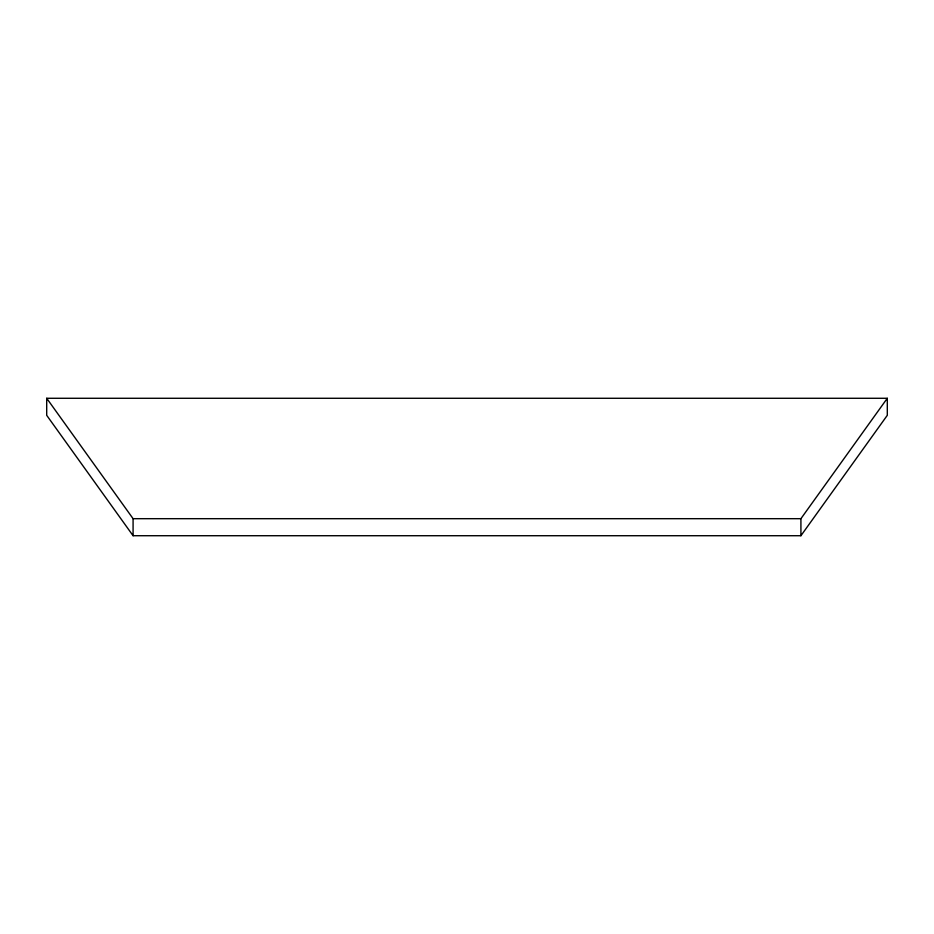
<?xml version="1.0" encoding="UTF-8"?>
<svg xmlns="http://www.w3.org/2000/svg" width="934" height="934" viewBox="0 0 934 934"><rect width="100%" height="100%" fill="white"/><g stroke="black" fill="none" stroke-linecap="round" stroke-linejoin="round"><path stroke-width="1.4" d="M800.917 535.719L800.917 518.685L887.3 398.281L46.7 398.281L46.7 415.315L133.083 535.719L800.917 535.719L887.3 415.315L887.3 398.281M46.7 398.281L133.083 518.685L800.917 518.685M133.083 518.685L133.083 535.719"/></g></svg>
